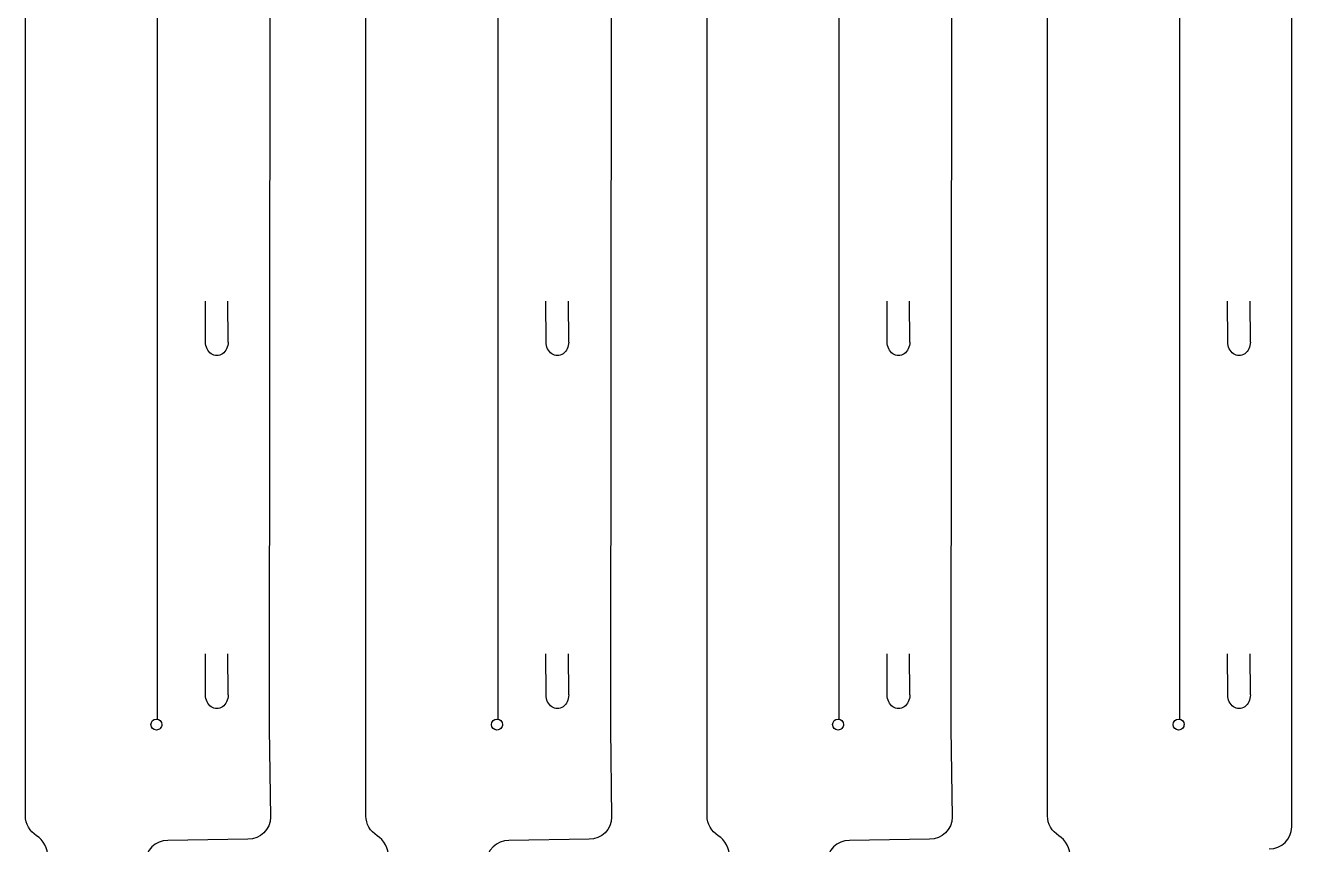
# Model space of a CAD drawing. Extents: x 9 to 642, y 361 to 1089.
# Drawn here: x 360.2 to 641.6, y 725.2 to 907.3 of the extents above; entities that cross this region are included whole.
import ezdxf

# ---------------------------------------------------------------- set-up
doc = ezdxf.new("R2010")
doc.units = 0
doc.layers.add('Layer_1', color=7, linetype='CONTINUOUS')

msp = doc.modelspace()

# ---------------------------------------------------------------- linework, layer by layer
at = {"layer": 'Layer_1', "color": 7}
for p, q in [((360.216953, 731.620413), (360.223832, 1071.235611)), ((414.680823, 1070.334599), (414.416531, 751.059959)), ((435.874054, 731.620413), (435.880933, 1071.235611)), ((490.47654, 1070.334599), (490.212248, 751.059959)), ((511.669771, 731.620413), (511.67665, 1071.235611)), ((566.133615, 1070.334599), (565.869323, 751.059959)), ((587.326846, 731.620413), (587.333725, 1071.235611)), ((641.567937, 878.030644), (641.567937, 1065.978737)), ((389.513683, 1003.283468), (389.513683, 753.097225)), ((465.170785, 1003.283468), (465.170785, 753.097225)), ((540.966501, 1003.283468), (540.966501, 753.097225)), ((616.623603, 1003.283468), (616.623603, 753.097225)), ((641.567937, 735.54593), (641.567937, 878.030644)), ((389.334984, 750.719467), (389.334984, 750.719467)), ((414.416531, 751.059959), (414.679024, 731.349639)), ((464.992085, 750.719467), (464.992085, 750.719467)), ((490.212248, 751.059959), (490.474741, 731.349639)), ((540.787802, 750.719467), (540.787802, 750.719467)), ((565.869323, 751.059959), (566.131816, 731.349639)), ((616.444903, 750.719467), (616.444903, 750.719467)), ((641.567937, 729.19593), (641.567937, 735.54593)), ((409.677738, 726.468579), (391.876306, 726.182829)), ((485.473454, 726.468579), (467.672023, 726.182829)), ((561.130529, 726.468579), (543.329098, 726.182829))]:
    msp.add_line(p, q, dxfattribs=at)
at = {"layer": 'Layer_1', "color": 1}
for p, q in [((400.24767, 836.929395), (400.224122, 846.054742)), ((405.277373, 836.929025), (405.230595, 846.053737)), ((475.904772, 836.929395), (475.881224, 846.054742)), ((480.934474, 836.929025), (480.887696, 846.053737)), ((551.700488, 836.929395), (551.67694, 846.054742)), ((556.730191, 836.929025), (556.683413, 846.053737)), ((627.35759, 836.929395), (627.334042, 846.054742)), ((632.387292, 836.929025), (632.340514, 846.053737)), ((400.24767, 758.516923), (400.224122, 767.642244)), ((405.277373, 758.516526), (405.230595, 767.641238)), ((475.904772, 758.516923), (475.881224, 767.642244)), ((480.934474, 758.516526), (480.887696, 767.641238)), ((551.700488, 758.516923), (551.67694, 767.642244)), ((556.730191, 758.516526), (556.683413, 767.641238)), ((627.35759, 758.516923), (627.334042, 767.642244)), ((632.387292, 758.516526), (632.340514, 767.641238))]:
    msp.add_line(p, q, dxfattribs=at)
for points in [[(401.504944, 834.326954), (400.726804, 834.863423), (400.24767, 835.854843), (400.24767, 836.927755)], [(405.277373, 836.927702), (405.277373, 835.85479), (404.798027, 834.863423), (404.019888, 834.326954)], [(477.162045, 834.326954), (476.383906, 834.863423), (475.904772, 835.854843), (475.904772, 836.927755)], [(480.934474, 836.927702), (480.934474, 835.85479), (480.455129, 834.863423), (479.676989, 834.326954)], [(552.957762, 834.326954), (552.179622, 834.863423), (551.700488, 835.854843), (551.700488, 836.927755)], [(556.730191, 836.927702), (556.730191, 835.85479), (556.250845, 834.863423), (555.472706, 834.326954)], [(628.614863, 834.326954), (627.836724, 834.863423), (627.35759, 835.854843), (627.35759, 836.927755)], [(632.387292, 836.927702), (632.387292, 835.85479), (631.907947, 834.863423), (631.129807, 834.326954)], [(404.019888, 834.326954), (403.241775, 833.790511), (402.283083, 833.790511), (401.504944, 834.326954)], [(479.676989, 834.326954), (478.898876, 833.790511), (477.940185, 833.790511), (477.162045, 834.326954)], [(555.472706, 834.326954), (554.694593, 833.790511), (553.735901, 833.790511), (552.957762, 834.326954)], [(631.129807, 834.326954), (630.351694, 833.790511), (629.393003, 833.790511), (628.614863, 834.326954)], [(401.504944, 755.914481), (400.726804, 756.450924), (400.24767, 757.442344), (400.24767, 758.515256)], [(405.277346, 758.515203), (405.277346, 757.442291), (404.798001, 756.450924), (404.019888, 755.914481)], [(477.162045, 755.914481), (476.383906, 756.450924), (475.904772, 757.442344), (475.904772, 758.515256)], [(480.934448, 758.515203), (480.934448, 757.442291), (480.455102, 756.450924), (479.676989, 755.914481)], [(552.957762, 755.914481), (552.179622, 756.450924), (551.700488, 757.442344), (551.700488, 758.515256)], [(556.730165, 758.515203), (556.730165, 757.442291), (556.250819, 756.450924), (555.472706, 755.914481)], [(628.614863, 755.914481), (627.836724, 756.450924), (627.35759, 757.442344), (627.35759, 758.515256)], [(632.387266, 758.515203), (632.387266, 757.442291), (631.90792, 756.450924), (631.129807, 755.914481)], [(404.019888, 755.914481), (403.241748, 755.378012), (402.283057, 755.378012), (401.504944, 755.914481)], [(479.676989, 755.914481), (478.89885, 755.378012), (477.940158, 755.378012), (477.162045, 755.914481)], [(555.472706, 755.914481), (554.694566, 755.378012), (553.735875, 755.378012), (552.957762, 755.914481)], [(631.129807, 755.914481), (630.351668, 755.378012), (629.392976, 755.378012), (628.614863, 755.914481)]]:
    msp.add_open_spline(points, degree=3, dxfattribs=at)
at = {"layer": 'Layer_1', "color": 7}
for points in [[(389.334984, 750.719467), (388.65922, 750.719475), (388.111411, 751.267295), (388.111418, 751.943059)], [(388.111418, 751.943059), (388.111425, 752.618813), (388.65923, 753.166617), (389.334984, 753.166625)], [(389.334984, 753.166625), (390.010747, 753.166632), (390.558568, 752.618823), (390.558576, 751.943059)], [(390.558576, 751.943059), (390.558579, 751.618541), (390.429666, 751.307314), (390.200198, 751.077845)], [(464.992085, 750.719467), (464.316321, 750.719475), (463.768512, 751.267295), (463.768519, 751.943059)], [(463.768519, 751.943059), (463.768527, 752.618813), (464.316332, 753.166617), (464.992085, 753.166625)], [(464.992085, 753.166625), (465.667849, 753.166632), (466.21567, 752.618823), (466.215677, 751.943059)], [(466.215677, 751.943059), (466.21568, 751.618541), (466.086768, 751.307314), (465.857299, 751.077845)], [(540.787802, 750.719467), (540.112038, 750.719475), (539.564229, 751.267295), (539.564236, 751.943059)], [(539.564236, 751.943059), (539.564244, 752.618813), (540.112048, 753.166617), (540.787802, 753.166625)], [(540.787802, 753.166625), (541.463565, 753.166632), (542.011386, 752.618823), (542.011394, 751.943059)], [(542.011394, 751.943059), (542.011397, 751.618541), (541.882484, 751.307314), (541.653016, 751.077845)], [(616.444903, 750.719467), (615.769139, 750.719475), (615.22133, 751.267295), (615.221338, 751.943059)], [(615.221338, 751.943059), (615.221345, 752.618813), (615.76915, 753.166617), (616.444903, 753.166625)], [(616.444903, 753.166625), (617.120667, 753.166632), (617.668488, 752.618823), (617.668495, 751.943059)], [(617.668495, 751.943059), (617.668499, 751.618541), (617.539586, 751.307314), (617.310117, 751.077845)], [(390.200198, 751.077845), (389.970729, 750.848376), (389.659501, 750.719464), (389.334984, 750.719467)], [(465.857299, 751.077845), (465.62783, 750.848376), (465.316603, 750.719464), (464.992085, 750.719467)], [(541.653016, 751.077845), (541.423547, 750.848376), (541.11232, 750.719464), (540.787802, 750.719467)], [(617.310117, 751.077845), (617.080648, 750.848376), (616.769421, 750.719464), (616.444903, 750.719467)], [(362.716286, 727.244972), (361.206256, 728.175406), (360.210047, 729.857521), (360.216953, 731.620413)], [(438.373388, 727.244972), (436.863358, 728.175406), (435.867149, 729.857521), (435.874054, 731.620413)], [(514.169104, 727.244972), (512.659074, 728.175406), (511.662865, 729.857521), (511.669771, 731.620413)], [(589.826179, 727.244972), (588.316149, 728.175406), (587.31994, 729.857521), (587.326846, 731.620413)], [(414.679024, 731.349639), (414.679024, 728.645333), (412.448613, 726.468579), (409.677738, 726.468579)], [(490.474741, 731.349639), (490.474741, 728.645333), (488.24433, 726.468579), (485.473454, 726.468579)], [(566.131816, 731.349639), (566.131816, 728.645333), (563.901405, 726.468579), (561.130529, 726.468579)], [(636.566651, 724.314871), (639.337526, 724.314871), (641.567937, 726.491624), (641.567937, 729.19593)], [(365.269251, 722.31126), (365.243322, 724.493068), (364.237773, 726.269242), (362.716286, 727.244972)], [(391.876306, 726.182829), (389.105431, 726.182829), (386.87502, 724.006075), (386.87502, 721.301769)], [(440.926352, 722.31126), (440.900423, 724.493068), (439.894874, 726.269242), (438.373388, 727.244972)], [(467.672023, 726.182829), (464.901148, 726.182829), (462.670737, 724.006075), (462.670737, 721.301769)], [(516.722069, 722.31126), (516.69614, 724.493068), (515.690591, 726.269242), (514.169104, 727.244972)], [(543.329098, 726.182829), (540.558223, 726.182829), (538.327812, 724.006075), (538.327812, 721.301769)], [(592.379144, 722.31126), (592.353215, 724.493068), (591.347666, 726.269242), (589.826179, 727.244972)]]:
    msp.add_open_spline(points, degree=3, dxfattribs=at)

doc.saveas('drawing.dxf')
